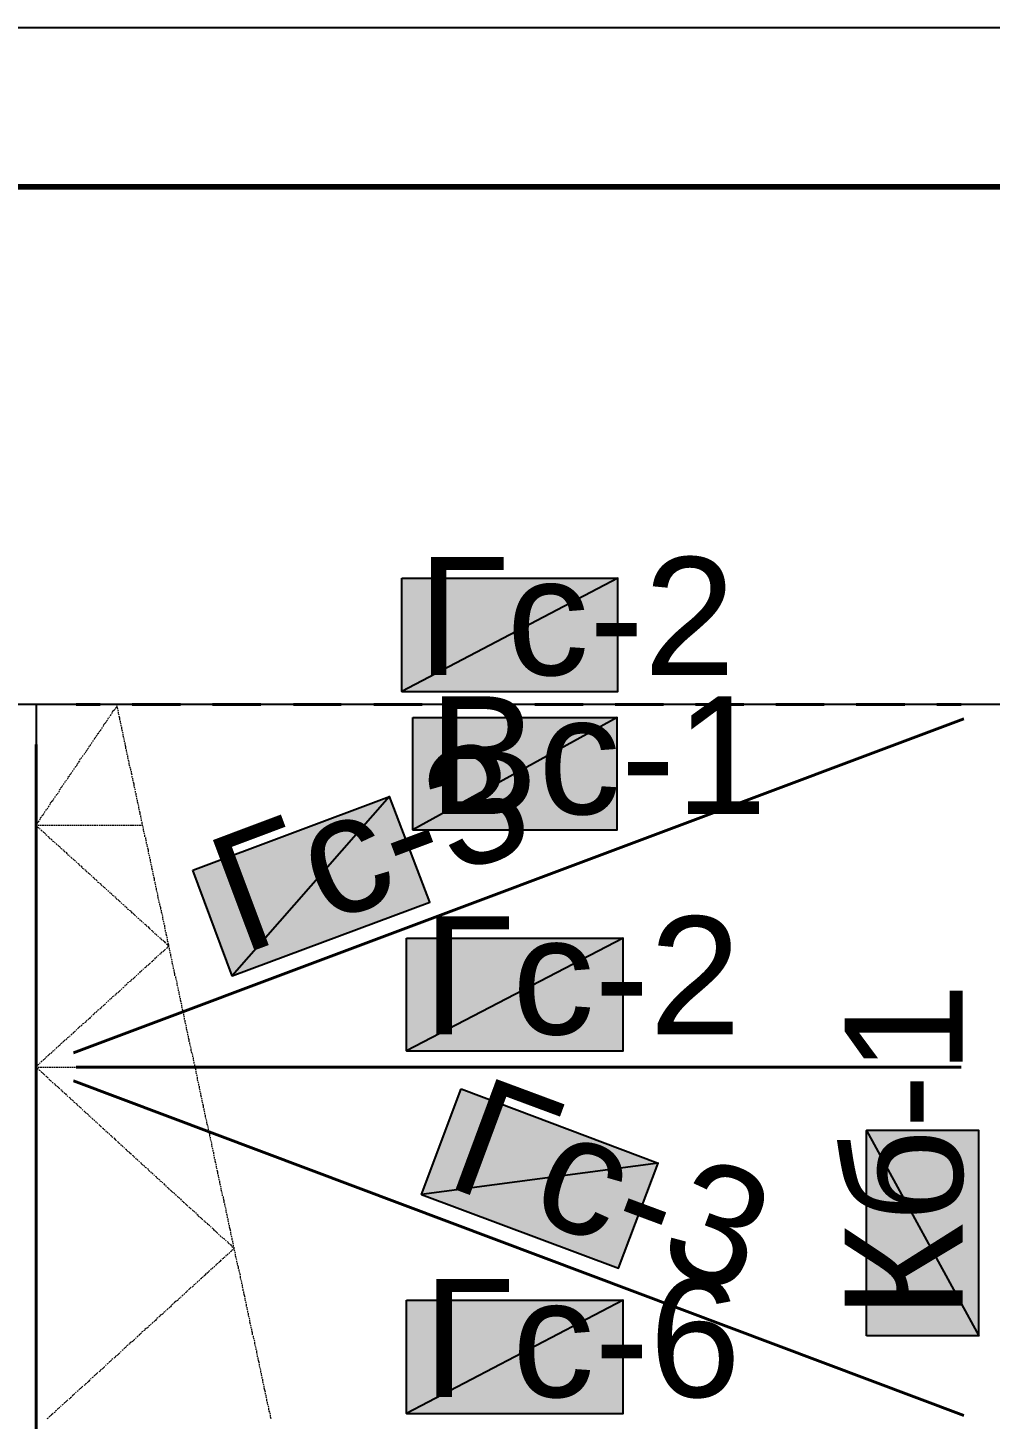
# Model space of a CAD drawing. Extents: x 0 to 604, y 0 to 420.
# Drawn here: x 349.57 to 379.47, y 376.8 to 420 of the extents above; entities that cross this region are included whole.
import ezdxf

# ---------------------------------------------------------------- set-up
doc = ezdxf.new("R2010")
doc.units = 0
doc.styles.add('TEYPDFCAD_TEXT', font='arial.ttf')

# ---------------------------------------------------------------- blocks, each defined once
blk = doc.blocks.new('A2-landscape')
for points in [[(594, 420), (0, 420)], [(589, 415), (20, 415)]]:
    blk.add_lwpolyline(points)

msp = doc.modelspace()

# ---------------------------------------------------------------- hatches: boundary and pattern name
at = {"true_color": 0xffffff}
h = msp.add_hatch(color=0, dxfattribs=at)
h.paths.add_polyline_path([(361.188, 402.907), (367.898, 402.907), (361.188, 399.394)])
h.paths.add_polyline_path([(367.898, 402.907), (361.188, 399.394), (367.898, 399.394)])
h = msp.add_hatch(color=0, dxfattribs=at)
h.paths.add_polyline_path([(361.527, 398.589), (367.877, 398.589), (361.527, 395.097)])
h.paths.add_polyline_path([(367.877, 398.589), (361.527, 395.097), (367.877, 395.097)])
h = msp.add_hatch(color=0, dxfattribs=at)
h.paths.add_polyline_path([(354.69, 393.848), (360.807, 396.134), (355.918, 390.567)])
h.paths.add_polyline_path([(360.807, 396.134), (355.918, 390.567), (362.056, 392.853)])
h = msp.add_hatch(color=0, dxfattribs=at)
h.paths.add_polyline_path([(361.336, 391.731), (368.067, 391.731), (361.336, 388.239)])
h.paths.add_polyline_path([(368.067, 391.731), (361.336, 388.239), (368.067, 388.239)])
h = msp.add_hatch(color=0, dxfattribs=at)
h.paths.add_polyline_path([(363.029, 387.054), (369.147, 384.746), (361.802, 383.773)])
h.paths.add_polyline_path([(369.147, 384.746), (361.802, 383.773), (367.919, 381.487)])
h = msp.add_hatch(color=0, dxfattribs=at)
h.paths.add_polyline_path([(375.624, 379.391), (375.624, 385.762), (379.116, 379.391)])
h.paths.add_polyline_path([(375.624, 385.762), (379.116, 379.391), (379.116, 385.762)])
h = msp.add_hatch(color=0, dxfattribs=at)
h.paths.add_polyline_path([(361.336, 380.492), (368.067, 380.492), (361.336, 376.978)])
h.paths.add_polyline_path([(368.067, 380.492), (361.336, 376.978), (368.067, 376.978)])

# ---------------------------------------------------------------- linework, layer by layer
at = {"color": 0, "lineweight": 0, "true_color": 0xffffff}
for p, q in [((361.188, 399.394), (367.898, 399.394)), ((361.527, 395.097), (367.877, 395.097)), ((355.918, 390.567), (362.056, 392.853)), ((361.336, 388.239), (368.067, 388.239)), ((379.116, 379.391), (379.116, 385.762)), ((361.802, 383.773), (367.919, 381.487)), ((361.336, 376.978), (368.067, 376.978))]:
    msp.add_line(p, q, dxfattribs=at)
at = {"color": 7, "lineweight": 25}
for p, q in [((365.315, 398.992), (345.313, 398.992)), ((349.822, 398.992), (349.822, 385.593)), ((367.813, 398.992), (366.818, 398.992)), ((384.344, 398.992), (369.316, 398.992)), ((349.822, 384.09), (349.822, 383.074)), ((349.822, 381.593), (349.822, 361.59))]:
    msp.add_line(p, q, dxfattribs=at)
at = {"color": 7, "lineweight": 40}
for p, q in [((351.811, 398.992), (351.07, 398.992)), ((354.309, 398.992), (352.806, 398.992)), ((356.807, 398.992), (355.304, 398.992)), ((359.304, 398.992), (357.822, 398.992)), ((361.823, 398.992), (360.32, 398.992)), ((364.321, 398.992), (362.818, 398.992)), ((366.818, 398.992), (365.315, 398.992)), ((369.316, 398.992), (367.813, 398.992)), ((371.814, 398.992), (370.311, 398.992)), ((374.311, 398.992), (372.808, 398.992)), ((376.809, 398.992), (375.306, 398.992)), ((378.566, 398.992), (377.804, 398.992)), ((378.65, 398.547), (350.986, 388.175)), ((349.822, 397.743), (349.822, 310.219)), ((378.566, 387.731), (351.07, 387.731)), ((378.65, 376.915), (350.986, 387.308))]:
    msp.add_line(p, q, dxfattribs=at)
at = {"color": 7, "lineweight": 5}
for p, q in [((352.235, 398.801), (352.192, 398.759)), ((352.277, 398.843), (352.235, 398.801)), ((352.319, 398.907), (352.277, 398.865)), ((352.34, 398.949), (352.319, 398.928)), ((352.34, 398.928), (352.34, 398.949)), ((352.361, 398.843), (352.34, 398.907)), ((352.383, 398.78), (352.361, 398.822)), ((352.383, 398.716), (352.383, 398.759)), ((351.917, 398.335), (351.896, 398.293)), ((351.959, 398.399), (351.917, 398.357)), ((352.002, 398.441), (351.959, 398.399)), ((352.044, 398.505), (352.002, 398.462)), ((352.065, 398.568), (352.044, 398.526)), ((352.108, 398.611), (352.086, 398.589)), ((352.15, 398.674), (352.129, 398.632)), ((352.192, 398.738), (352.171, 398.695)), ((352.404, 398.653), (352.383, 398.695)), ((352.425, 398.568), (352.404, 398.632)), ((352.425, 398.505), (352.425, 398.568)), ((352.446, 398.441), (352.446, 398.484)), ((352.467, 398.378), (352.446, 398.42)), ((352.467, 398.314), (352.467, 398.357)), ((351.642, 397.933), (351.621, 397.891)), ((351.684, 397.976), (351.642, 397.933)), ((351.726, 398.039), (351.684, 397.997)), ((351.769, 398.103), (351.726, 398.06)), ((351.79, 398.166), (351.769, 398.124)), ((351.832, 398.209), (351.811, 398.166)), ((351.875, 398.272), (351.853, 398.23)), ((352.488, 398.23), (352.488, 398.293)), ((352.51, 398.166), (352.488, 398.209)), ((352.531, 398.103), (352.51, 398.145)), ((352.531, 398.039), (352.531, 398.081)), ((352.552, 397.954), (352.531, 398.018)), ((352.573, 397.891), (352.552, 397.933)), ((351.324, 397.468), (351.303, 397.425)), ((351.367, 397.51), (351.346, 397.489)), ((351.409, 397.574), (351.367, 397.531)), ((351.451, 397.637), (351.409, 397.595)), ((351.473, 397.7), (351.451, 397.658)), ((351.515, 397.743), (351.494, 397.7)), ((351.557, 397.806), (351.536, 397.764)), ((351.599, 397.87), (351.578, 397.827)), ((352.573, 397.827), (352.573, 397.87)), ((352.594, 397.764), (352.594, 397.806)), ((352.615, 397.679), (352.594, 397.743)), ((352.615, 397.616), (352.615, 397.679)), ((352.637, 397.552), (352.637, 397.595)), ((352.658, 397.489), (352.637, 397.531)), ((352.658, 397.425), (352.658, 397.468)), ((351.049, 397.065), (351.028, 397.023)), ((351.091, 397.108), (351.07, 397.065)), ((351.134, 397.171), (351.091, 397.129)), ((351.176, 397.235), (351.134, 397.192)), ((351.197, 397.298), (351.176, 397.256)), ((351.24, 397.341), (351.218, 397.298)), ((351.282, 397.404), (351.261, 397.362)), ((352.679, 397.341), (352.679, 397.404)), ((352.7, 397.277), (352.679, 397.319)), ((352.721, 397.214), (352.7, 397.256)), ((352.721, 397.15), (352.721, 397.192)), ((352.742, 397.065), (352.721, 397.129)), ((352.764, 397.002), (352.742, 397.044)), ((350.732, 396.6), (350.711, 396.557)), ((350.774, 396.642), (350.753, 396.621)), ((350.816, 396.706), (350.795, 396.663)), ((350.859, 396.769), (350.816, 396.727)), ((350.901, 396.833), (350.859, 396.79)), ((350.922, 396.875), (350.901, 396.833)), ((350.964, 396.938), (350.943, 396.896)), ((351.007, 397.002), (350.986, 396.96)), ((352.764, 396.938), (352.764, 396.981)), ((352.785, 396.875), (352.785, 396.917)), ((352.806, 396.79), (352.785, 396.854)), ((352.806, 396.727), (352.806, 396.769)), ((352.827, 396.663), (352.827, 396.706)), ((352.848, 396.6), (352.827, 396.642)), ((350.456, 396.198), (350.435, 396.155)), ((350.499, 396.24), (350.478, 396.198)), ((350.541, 396.303), (350.52, 396.261)), ((350.584, 396.367), (350.541, 396.325)), ((350.626, 396.43), (350.584, 396.388)), ((350.647, 396.473), (350.626, 396.43)), ((350.689, 396.536), (350.668, 396.494)), ((352.87, 396.515), (352.848, 396.579)), ((352.87, 396.452), (352.87, 396.515)), ((352.891, 396.388), (352.87, 396.43)), ((352.912, 396.325), (352.891, 396.367)), ((352.912, 396.261), (352.912, 396.303)), ((352.933, 396.176), (352.933, 396.24)), ((350.139, 395.732), (350.118, 395.69)), ((350.181, 395.774), (350.16, 395.732)), ((350.224, 395.838), (350.202, 395.796)), ((350.266, 395.901), (350.245, 395.859)), ((350.308, 395.965), (350.266, 395.923)), ((350.351, 396.007), (350.308, 395.965)), ((350.372, 396.071), (350.351, 396.028)), ((350.414, 396.134), (350.393, 396.092)), ((352.954, 396.113), (352.933, 396.155)), ((352.954, 396.049), (352.954, 396.092)), ((352.975, 395.986), (352.975, 396.028)), ((352.997, 395.901), (352.975, 395.965)), ((353.018, 395.838), (352.997, 395.88)), ((353.018, 395.774), (353.018, 395.817)), ((353.039, 395.711), (353.018, 395.753)), ((349.864, 395.33), (349.843, 395.288)), ((349.906, 395.372), (349.885, 395.33)), ((349.949, 395.436), (349.927, 395.393)), ((349.991, 395.499), (349.949, 395.457)), ((350.033, 395.541), (349.991, 395.52)), ((350.075, 395.605), (350.033, 395.563)), ((350.097, 395.668), (350.075, 395.626)), ((353.06, 395.626), (353.039, 395.69)), ((353.06, 395.563), (353.06, 395.626)), ((353.081, 395.499), (353.081, 395.541)), ((353.102, 395.436), (353.081, 395.478)), ((353.102, 395.372), (353.102, 395.414)), ((353.123, 395.288), (353.123, 395.351)), ((349.822, 395.266), (349.822, 395.245)), ((349.822, 395.245), (349.843, 395.203)), ((349.822, 395.203), (349.822, 395.245)), ((349.822, 395.245), (349.864, 395.245)), ((349.822, 395.139), (349.822, 395.182)), ((349.822, 395.055), (349.822, 395.118)), ((349.822, 394.991), (349.822, 395.055)), ((349.822, 394.928), (349.822, 394.97)), ((349.822, 394.864), (349.822, 394.906)), ((349.864, 395.182), (349.906, 395.16)), ((349.885, 395.245), (349.927, 395.245)), ((349.927, 395.139), (349.949, 395.118)), ((349.949, 395.245), (349.991, 395.245)), ((349.97, 395.097), (350.012, 395.055)), ((350.012, 395.245), (350.075, 395.245)), ((350.033, 395.055), (350.054, 395.012)), ((350.075, 395.012), (350.118, 394.97)), ((350.097, 395.245), (350.139, 395.245)), ((350.118, 394.949), (350.16, 394.928)), ((350.16, 395.245), (350.202, 395.245)), ((350.181, 394.906), (350.224, 394.885)), ((350.224, 395.245), (350.266, 395.245)), ((350.224, 394.864), (350.266, 394.822)), ((350.287, 395.245), (350.351, 395.245)), ((350.372, 395.245), (350.414, 395.245)), ((350.435, 395.245), (350.478, 395.245)), ((350.499, 395.245), (350.562, 395.245)), ((350.584, 395.245), (350.626, 395.245)), ((350.647, 395.245), (350.689, 395.245)), ((350.711, 395.245), (350.774, 395.245)), ((350.795, 395.245), (350.837, 395.245)), ((350.859, 395.245), (350.901, 395.245)), ((350.922, 395.245), (350.986, 395.245)), ((351.007, 395.245), (351.049, 395.245)), ((351.07, 395.245), (351.113, 395.245)), ((351.134, 395.245), (351.176, 395.245)), ((351.197, 395.245), (351.261, 395.245)), ((351.282, 395.245), (351.324, 395.245)), ((351.346, 395.245), (351.388, 395.245)), ((351.409, 395.245), (351.473, 395.245)), ((351.494, 395.245), (351.536, 395.245)), ((351.557, 395.245), (351.599, 395.245)), ((351.621, 395.245), (351.684, 395.245)), ((351.705, 395.245), (351.748, 395.245)), ((351.769, 395.245), (351.811, 395.245)), ((351.832, 395.245), (351.896, 395.245)), ((351.917, 395.245), (351.959, 395.245)), ((351.98, 395.245), (352.023, 395.245)), ((352.044, 395.245), (352.086, 395.245)), ((352.108, 395.245), (352.171, 395.245)), ((352.192, 395.245), (352.235, 395.245)), ((352.256, 395.245), (352.298, 395.245)), ((352.319, 395.245), (352.383, 395.245)), ((352.404, 395.245), (352.446, 395.245)), ((352.467, 395.245), (352.51, 395.245)), ((352.531, 395.245), (352.594, 395.245)), ((352.615, 395.245), (352.658, 395.245)), ((352.679, 395.245), (352.721, 395.245)), ((352.742, 395.245), (352.806, 395.245)), ((352.806, 395.245), (352.87, 395.245)), ((352.891, 395.245), (352.933, 395.245)), ((352.954, 395.245), (352.997, 395.245)), ((353.018, 395.245), (353.081, 395.245)), ((353.102, 395.245), (353.145, 395.245)), ((353.145, 395.224), (353.123, 395.266)), ((353.166, 395.16), (353.145, 395.203)), ((353.166, 395.097), (353.166, 395.139)), ((353.187, 395.012), (353.166, 395.076)), ((353.208, 394.949), (353.187, 394.991)), ((353.208, 394.885), (353.208, 394.928)), ((353.229, 394.822), (353.229, 394.864)), ((349.822, 394.779), (349.822, 394.843)), ((349.822, 394.716), (349.822, 394.758)), ((349.822, 394.652), (349.822, 394.695)), ((349.822, 394.568), (349.822, 394.631)), ((349.822, 394.504), (349.822, 394.547)), ((349.822, 394.441), (349.822, 394.483)), ((350.287, 394.822), (350.329, 394.779)), ((350.329, 394.758), (350.372, 394.737)), ((350.393, 394.716), (350.414, 394.695)), ((350.435, 394.674), (350.478, 394.631)), ((350.499, 394.631), (350.52, 394.589)), ((350.541, 394.589), (350.584, 394.547)), ((350.584, 394.525), (350.626, 394.504)), ((350.647, 394.483), (350.689, 394.462)), ((350.689, 394.441), (350.732, 394.399)), ((353.25, 394.737), (353.229, 394.801)), ((353.25, 394.674), (353.25, 394.716)), ((353.272, 394.61), (353.272, 394.652)), ((353.293, 394.547), (353.272, 394.589)), ((353.314, 394.462), (353.293, 394.525)), ((353.314, 394.399), (353.314, 394.462)), ((349.822, 394.356), (349.822, 394.42)), ((349.822, 394.293), (349.822, 394.335)), ((349.822, 394.229), (349.822, 394.271)), ((349.822, 394.144), (349.822, 394.208)), ((349.822, 394.081), (349.822, 394.144)), ((349.822, 394.017), (349.822, 394.06)), ((350.753, 394.399), (350.795, 394.356)), ((350.795, 394.335), (350.837, 394.314)), ((350.859, 394.293), (350.88, 394.271)), ((350.901, 394.25), (350.943, 394.208)), ((350.964, 394.208), (350.986, 394.166)), ((351.007, 394.166), (351.049, 394.123)), ((351.07, 394.102), (351.091, 394.081)), ((351.113, 394.06), (351.155, 394.039)), ((351.155, 394.017), (351.197, 393.975)), ((353.335, 394.335), (353.314, 394.377)), ((353.356, 394.271), (353.335, 394.314)), ((353.356, 394.208), (353.356, 394.25)), ((353.377, 394.123), (353.377, 394.187)), ((353.399, 394.06), (353.377, 394.102)), ((353.399, 393.996), (353.399, 394.039)), ((349.822, 393.954), (349.822, 393.996)), ((349.822, 393.869), (349.822, 393.933)), ((349.822, 393.806), (349.822, 393.848)), ((349.822, 393.742), (349.822, 393.785)), ((349.822, 393.658), (349.822, 393.721)), ((349.822, 393.594), (349.822, 393.637)), ((349.822, 393.531), (349.822, 393.573)), ((351.218, 393.975), (351.261, 393.933)), ((351.261, 393.912), (351.303, 393.89)), ((351.324, 393.869), (351.367, 393.848)), ((351.367, 393.827), (351.409, 393.785)), ((351.43, 393.785), (351.451, 393.742)), ((351.473, 393.742), (351.515, 393.7)), ((351.536, 393.679), (351.557, 393.658)), ((351.578, 393.637), (351.621, 393.615)), ((351.621, 393.594), (351.663, 393.552)), ((353.42, 393.933), (353.42, 393.975)), ((353.441, 393.848), (353.42, 393.912)), ((353.462, 393.785), (353.441, 393.827)), ((353.462, 393.721), (353.462, 393.764)), ((353.483, 393.658), (353.462, 393.7)), ((353.505, 393.573), (353.483, 393.637)), ((353.505, 393.51), (353.505, 393.573)), ((349.822, 393.446), (349.822, 393.51)), ((349.822, 393.382), (349.822, 393.425)), ((349.822, 393.319), (349.822, 393.361)), ((349.822, 393.234), (349.822, 393.298)), ((349.822, 393.171), (349.822, 393.234)), ((349.822, 393.107), (349.822, 393.15)), ((351.684, 393.552), (351.726, 393.51)), ((351.726, 393.488), (351.769, 393.467)), ((351.79, 393.446), (351.832, 393.425)), ((351.832, 393.404), (351.875, 393.361)), ((351.896, 393.361), (351.917, 393.319)), ((351.938, 393.319), (351.98, 393.277)), ((352.002, 393.255), (352.023, 393.234)), ((352.044, 393.213), (352.086, 393.192)), ((352.108, 393.171), (352.129, 393.128)), ((353.526, 393.446), (353.526, 393.488)), ((353.547, 393.382), (353.526, 393.425)), ((353.547, 393.319), (353.547, 393.361)), ((353.568, 393.234), (353.568, 393.298)), ((353.589, 393.171), (353.568, 393.213)), ((353.61, 393.107), (353.589, 393.15)), ((349.822, 393.044), (349.822, 393.086)), ((349.822, 392.959), (349.822, 393.023)), ((349.822, 392.896), (349.822, 392.938)), ((349.822, 392.832), (349.822, 392.874)), ((349.822, 392.747), (349.822, 392.811)), ((349.822, 392.684), (349.822, 392.726)), ((352.15, 393.128), (352.192, 393.086)), ((352.192, 393.065), (352.235, 393.044)), ((352.256, 393.023), (352.298, 393.002)), ((352.298, 392.98), (352.34, 392.938)), ((352.361, 392.938), (352.404, 392.896)), ((352.404, 392.896), (352.446, 392.853)), ((352.467, 392.832), (352.488, 392.811)), ((352.51, 392.79), (352.552, 392.769)), ((352.573, 392.747), (352.594, 392.705)), ((352.615, 392.705), (352.658, 392.663)), ((353.61, 393.044), (353.61, 393.086)), ((353.632, 392.959), (353.61, 393.023)), ((353.653, 392.896), (353.632, 392.938)), ((353.653, 392.832), (353.653, 392.874)), ((353.674, 392.769), (353.674, 392.811)), ((353.695, 392.684), (353.674, 392.747)), ((349.822, 392.62), (349.822, 392.663)), ((349.822, 392.536), (349.822, 392.599)), ((349.822, 392.472), (349.822, 392.515)), ((349.822, 392.409), (349.822, 392.451)), ((349.822, 392.324), (349.822, 392.388)), ((349.822, 392.261), (349.822, 392.324)), ((352.658, 392.642), (352.7, 392.62)), ((352.721, 392.599), (352.764, 392.578)), ((352.764, 392.557), (352.806, 392.515)), ((352.827, 392.515), (352.87, 392.472)), ((352.87, 392.472), (352.912, 392.43)), ((352.933, 392.409), (352.954, 392.388)), ((352.975, 392.366), (353.018, 392.345)), ((353.039, 392.324), (353.06, 392.282)), ((353.081, 392.282), (353.123, 392.239)), ((353.695, 392.62), (353.695, 392.684)), ((353.716, 392.557), (353.716, 392.599)), ((353.737, 392.493), (353.716, 392.536)), ((353.759, 392.43), (353.737, 392.472)), ((353.759, 392.345), (353.759, 392.409)), ((353.78, 392.282), (353.759, 392.324)), ((349.822, 392.197), (349.822, 392.239)), ((349.822, 392.134), (349.822, 392.176)), ((349.822, 392.049), (349.822, 392.113)), ((349.822, 391.985), (349.822, 392.028)), ((349.822, 391.922), (349.822, 391.964)), ((349.822, 391.837), (349.822, 391.901)), ((353.145, 392.218), (353.166, 392.197)), ((353.187, 392.176), (353.229, 392.155)), ((353.229, 392.134), (353.272, 392.091)), ((353.293, 392.091), (353.335, 392.049)), ((353.335, 392.049), (353.377, 392.007)), ((353.399, 391.985), (353.441, 391.964)), ((353.441, 391.943), (353.483, 391.922)), ((353.505, 391.901), (353.526, 391.858)), ((353.547, 391.858), (353.589, 391.816)), ((353.801, 392.218), (353.78, 392.261)), ((353.801, 392.155), (353.801, 392.197)), ((353.822, 392.07), (353.822, 392.134)), ((353.843, 392.007), (353.822, 392.049)), ((353.843, 391.943), (353.843, 391.985)), ((353.864, 391.88), (353.864, 391.922)), ((353.885, 391.795), (353.864, 391.858)), ((349.822, 391.774), (349.822, 391.816)), ((349.822, 391.71), (349.822, 391.753)), ((349.822, 391.626), (349.822, 391.689)), ((349.822, 391.562), (349.822, 391.604)), ((349.822, 391.499), (349.822, 391.541)), ((349.822, 391.414), (349.822, 391.478)), ((349.822, 391.351), (349.822, 391.414)), ((353.61, 391.795), (353.632, 391.774)), ((353.653, 391.753), (353.695, 391.731)), ((353.695, 391.71), (353.737, 391.668)), ((353.759, 391.668), (353.801, 391.626)), ((353.801, 391.626), (353.843, 391.583)), ((353.864, 391.562), (353.907, 391.541)), ((353.907, 391.435), (353.864, 391.414)), ((353.907, 391.731), (353.885, 391.774)), ((353.907, 391.668), (353.907, 391.71)), ((353.928, 391.604), (353.907, 391.647)), ((353.907, 391.52), (353.949, 391.499)), ((353.949, 391.499), (353.907, 391.456)), ((353.949, 391.52), (353.928, 391.583)), ((353.949, 391.456), (353.949, 391.52)), ((353.97, 391.393), (353.97, 391.435)), ((349.822, 391.287), (349.822, 391.329)), ((349.822, 391.223), (349.822, 391.266)), ((349.822, 391.139), (349.822, 391.202)), ((349.822, 391.075), (349.822, 391.118)), ((349.822, 391.012), (349.822, 391.054)), ((349.822, 390.927), (349.822, 390.991)), ((353.441, 391.012), (353.399, 390.991)), ((353.483, 391.054), (353.441, 391.033)), ((353.526, 391.118), (353.505, 391.075)), ((353.589, 391.16), (353.547, 391.118)), ((353.632, 391.202), (353.61, 391.181)), ((353.695, 391.245), (353.653, 391.223)), ((353.737, 391.308), (353.695, 391.266)), ((353.801, 391.351), (353.759, 391.308)), ((353.843, 391.393), (353.801, 391.351)), ((353.991, 391.329), (353.97, 391.372)), ((353.991, 391.266), (353.991, 391.308)), ((354.012, 391.181), (354.012, 391.245)), ((354.034, 391.118), (354.012, 391.16)), ((354.055, 391.054), (354.034, 391.096)), ((354.055, 390.991), (354.055, 391.033)), ((349.822, 390.864), (349.822, 390.906)), ((349.822, 390.8), (349.822, 390.842)), ((349.822, 390.716), (349.822, 390.779)), ((349.822, 390.652), (349.822, 390.694)), ((349.822, 390.589), (349.822, 390.631)), ((349.822, 390.504), (349.822, 390.567)), ((352.912, 390.546), (352.87, 390.504)), ((352.954, 390.589), (352.933, 390.567)), ((353.018, 390.631), (352.975, 390.61)), ((353.06, 390.694), (353.039, 390.652)), ((353.123, 390.737), (353.081, 390.694)), ((353.166, 390.779), (353.145, 390.758)), ((353.229, 390.821), (353.187, 390.8)), ((353.272, 390.885), (353.229, 390.842)), ((353.335, 390.927), (353.293, 390.885)), ((353.377, 390.969), (353.335, 390.927)), ((354.076, 390.906), (354.055, 390.969)), ((354.097, 390.842), (354.076, 390.885)), ((354.097, 390.779), (354.097, 390.821)), ((354.118, 390.716), (354.118, 390.758)), ((354.139, 390.631), (354.118, 390.694)), ((354.139, 390.567), (354.139, 390.631)), ((354.161, 390.504), (354.161, 390.546)), ((349.822, 390.44), (349.822, 390.504)), ((349.822, 390.377), (349.822, 390.419)), ((349.822, 390.313), (349.822, 390.356)), ((349.822, 390.229), (349.822, 390.292)), ((349.822, 390.165), (349.822, 390.207)), ((349.822, 390.102), (349.822, 390.144)), ((352.446, 390.123), (352.404, 390.08)), ((352.488, 390.165), (352.467, 390.144)), ((352.552, 390.207), (352.51, 390.186)), ((352.594, 390.271), (352.573, 390.229)), ((352.658, 390.313), (352.615, 390.271)), ((352.7, 390.356), (352.658, 390.334)), ((352.764, 390.398), (352.721, 390.377)), ((352.806, 390.461), (352.764, 390.419)), ((352.87, 390.504), (352.827, 390.461)), ((354.182, 390.44), (354.161, 390.483)), ((354.203, 390.377), (354.182, 390.419)), ((354.203, 390.292), (354.203, 390.356)), ((354.224, 390.229), (354.203, 390.271)), ((354.245, 390.165), (354.224, 390.207)), ((354.245, 390.102), (354.245, 390.144)), ((349.822, 390.017), (349.822, 390.08)), ((349.822, 389.953), (349.822, 389.996)), ((349.822, 389.89), (349.822, 389.932)), ((349.822, 389.805), (349.822, 389.869)), ((349.822, 389.742), (349.822, 389.784)), ((349.822, 389.678), (349.822, 389.721)), ((351.98, 389.699), (351.938, 389.657)), ((352.023, 389.742), (352.002, 389.721)), ((352.086, 389.784), (352.044, 389.763)), ((352.129, 389.848), (352.108, 389.805)), ((352.192, 389.89), (352.15, 389.848)), ((352.235, 389.932), (352.192, 389.911)), ((352.298, 389.975), (352.256, 389.953)), ((352.34, 390.038), (352.298, 389.996)), ((352.404, 390.08), (352.361, 390.038)), ((354.267, 390.017), (354.267, 390.08)), ((354.288, 389.953), (354.267, 389.996)), ((354.288, 389.89), (354.288, 389.932)), ((354.309, 389.827), (354.309, 389.869)), ((354.33, 389.742), (354.309, 389.805)), ((354.351, 389.678), (354.33, 389.721)), ((349.822, 389.594), (349.822, 389.657)), ((349.822, 389.53), (349.822, 389.594)), ((349.822, 389.467), (349.822, 389.509)), ((349.822, 389.403), (349.822, 389.445)), ((349.822, 389.318), (349.822, 389.382)), ((349.822, 389.255), (349.822, 389.297)), ((351.515, 389.276), (351.473, 389.234)), ((351.557, 389.318), (351.536, 389.297)), ((351.621, 389.361), (351.578, 389.34)), ((351.663, 389.424), (351.621, 389.382)), ((351.726, 389.467), (351.684, 389.424)), ((351.769, 389.509), (351.726, 389.488)), ((351.832, 389.551), (351.79, 389.53)), ((351.875, 389.615), (351.832, 389.572)), ((351.917, 389.657), (351.896, 389.615)), ((354.351, 389.615), (354.351, 389.657)), ((354.372, 389.551), (354.351, 389.594)), ((354.394, 389.467), (354.372, 389.53)), ((354.394, 389.403), (354.394, 389.467)), ((354.415, 389.34), (354.415, 389.382)), ((354.436, 389.276), (354.415, 389.318)), ((354.436, 389.213), (354.436, 389.255)), ((349.822, 389.192), (349.822, 389.234)), ((349.822, 389.107), (349.822, 389.17)), ((349.822, 389.043), (349.822, 389.086)), ((349.822, 388.98), (349.822, 389.022)), ((349.822, 388.895), (349.822, 388.959)), ((349.822, 388.832), (349.822, 388.874)), ((351.049, 388.853), (351.007, 388.81)), ((351.091, 388.895), (351.07, 388.874)), ((351.155, 388.959), (351.113, 388.916)), ((351.197, 389.001), (351.155, 388.959)), ((351.261, 389.043), (351.218, 389.001)), ((351.303, 389.086), (351.261, 389.065)), ((351.367, 389.128), (351.324, 389.107)), ((351.409, 389.192), (351.367, 389.149)), ((351.451, 389.234), (351.43, 389.192)), ((354.457, 389.128), (354.457, 389.192)), ((354.478, 389.065), (354.457, 389.107)), ((354.499, 389.001), (354.478, 389.043)), ((354.499, 388.937), (354.499, 388.98)), ((354.521, 388.853), (354.499, 388.916)), ((354.542, 388.789), (354.521, 388.832)), ((349.822, 388.768), (349.822, 388.81)), ((349.822, 388.683), (349.822, 388.747)), ((349.822, 388.62), (349.822, 388.683)), ((349.822, 388.557), (349.822, 388.599)), ((349.822, 388.493), (349.822, 388.535)), ((349.822, 388.408), (349.822, 388.472)), ((349.822, 388.345), (349.822, 388.387)), ((350.52, 388.387), (350.499, 388.345)), ((350.584, 388.43), (350.541, 388.387)), ((350.626, 388.472), (350.584, 388.451)), ((350.689, 388.535), (350.647, 388.493)), ((350.732, 388.578), (350.689, 388.535)), ((350.795, 388.62), (350.753, 388.578)), ((350.837, 388.662), (350.795, 388.641)), ((350.88, 388.705), (350.859, 388.683)), ((350.943, 388.768), (350.901, 388.726)), ((350.986, 388.81), (350.964, 388.768)), ((354.542, 388.726), (354.542, 388.768)), ((354.563, 388.662), (354.563, 388.705)), ((354.584, 388.578), (354.563, 388.641)), ((354.584, 388.514), (354.584, 388.578)), ((354.605, 388.451), (354.605, 388.493)), ((354.626, 388.387), (354.605, 388.43)), ((349.822, 388.281), (349.822, 388.324)), ((349.822, 388.197), (349.822, 388.26)), ((349.822, 388.133), (349.822, 388.175)), ((349.822, 388.07), (349.822, 388.112)), ((349.822, 387.985), (349.822, 388.048)), ((349.822, 387.921), (349.822, 387.964)), ((350.054, 387.964), (350.033, 387.921)), ((350.118, 388.006), (350.075, 387.964)), ((350.16, 388.048), (350.118, 388.027)), ((350.224, 388.112), (350.181, 388.07)), ((350.266, 388.154), (350.224, 388.112)), ((350.329, 388.197), (350.287, 388.154)), ((350.372, 388.239), (350.329, 388.218)), ((350.414, 388.281), (350.393, 388.26)), ((350.478, 388.345), (350.435, 388.303)), ((354.647, 388.324), (354.626, 388.366)), ((354.647, 388.239), (354.647, 388.303)), ((354.669, 388.175), (354.647, 388.218)), ((354.69, 388.112), (354.669, 388.154)), ((354.69, 388.048), (354.69, 388.091)), ((354.711, 387.964), (354.711, 388.027)), ((349.822, 387.858), (349.822, 387.9)), ((349.822, 387.773), (349.822, 387.837)), ((349.843, 387.773), (349.822, 387.731)), ((349.822, 387.71), (349.822, 387.773)), ((349.822, 387.731), (349.864, 387.731)), ((349.822, 387.731), (349.843, 387.71)), ((349.822, 387.646), (349.822, 387.689)), ((349.822, 387.583), (349.822, 387.625)), ((349.822, 387.498), (349.822, 387.562)), ((349.906, 387.816), (349.864, 387.795)), ((349.864, 387.71), (349.885, 387.667)), ((349.885, 387.731), (349.927, 387.731)), ((349.906, 387.646), (349.949, 387.625)), ((349.949, 387.858), (349.927, 387.837)), ((349.949, 387.731), (350.012, 387.731)), ((350.012, 387.921), (349.97, 387.879)), ((349.97, 387.604), (349.991, 387.562)), ((350.012, 387.562), (350.054, 387.519)), ((350.033, 387.731), (350.075, 387.731)), ((350.054, 387.519), (350.097, 387.477)), ((350.097, 387.731), (350.139, 387.731)), ((350.16, 387.731), (350.202, 387.731)), ((350.224, 387.731), (350.287, 387.731)), ((350.308, 387.731), (350.351, 387.731)), ((350.372, 387.731), (350.414, 387.731)), ((350.435, 387.731), (350.499, 387.731)), ((350.52, 387.731), (350.562, 387.731)), ((350.584, 387.731), (350.626, 387.731)), ((350.647, 387.731), (350.711, 387.731)), ((350.732, 387.731), (350.774, 387.731)), ((350.795, 387.731), (350.837, 387.731)), ((350.859, 387.731), (350.922, 387.731)), ((350.943, 387.731), (350.986, 387.731)), ((351.007, 387.731), (351.049, 387.731)), ((351.07, 387.731), (351.113, 387.731)), ((351.134, 387.731), (351.197, 387.731)), ((351.218, 387.731), (351.261, 387.731)), ((351.282, 387.731), (351.324, 387.731)), ((351.346, 387.731), (351.409, 387.731)), ((351.43, 387.731), (351.473, 387.731)), ((351.494, 387.731), (351.536, 387.731)), ((351.557, 387.731), (351.621, 387.731)), ((351.642, 387.731), (351.684, 387.731)), ((351.705, 387.731), (351.748, 387.731)), ((351.769, 387.731), (351.832, 387.731)), ((351.832, 387.731), (351.896, 387.731)), ((351.917, 387.731), (351.959, 387.731)), ((351.98, 387.731), (352.023, 387.731)), ((352.044, 387.731), (352.108, 387.731)), ((352.129, 387.731), (352.171, 387.731)), ((352.192, 387.731), (352.235, 387.731)), ((352.256, 387.731), (352.319, 387.731)), ((352.34, 387.731), (352.383, 387.731)), ((352.404, 387.731), (352.446, 387.731)), ((352.467, 387.731), (352.531, 387.731)), ((352.552, 387.731), (352.594, 387.731)), ((352.615, 387.731), (352.658, 387.731)), ((352.679, 387.731), (352.742, 387.731)), ((352.742, 387.731), (352.806, 387.731)), ((352.827, 387.731), (352.87, 387.731)), ((352.891, 387.731), (352.933, 387.731)), ((352.954, 387.731), (353.018, 387.731)), ((353.039, 387.731), (353.081, 387.731)), ((353.102, 387.731), (353.145, 387.731)), ((353.166, 387.731), (353.229, 387.731)), ((353.25, 387.731), (353.293, 387.731)), ((353.314, 387.731), (353.356, 387.731)), ((353.377, 387.731), (353.441, 387.731)), ((353.462, 387.731), (353.505, 387.731)), ((353.526, 387.731), (353.568, 387.731)), ((353.589, 387.731), (353.653, 387.731)), ((353.653, 387.731), (353.716, 387.731)), ((353.737, 387.731), (353.78, 387.731)), ((353.801, 387.731), (353.843, 387.731)), ((353.864, 387.731), (353.928, 387.731)), ((353.949, 387.731), (353.991, 387.731)), ((354.012, 387.731), (354.055, 387.731)), ((354.076, 387.731), (354.139, 387.731)), ((354.161, 387.731), (354.203, 387.731)), ((354.224, 387.731), (354.267, 387.731)), ((354.288, 387.731), (354.351, 387.731)), ((354.372, 387.731), (354.415, 387.731)), ((354.436, 387.731), (354.478, 387.731)), ((354.499, 387.731), (354.563, 387.731)), ((354.563, 387.731), (354.626, 387.731)), ((354.647, 387.731), (354.69, 387.731)), ((354.732, 387.9), (354.711, 387.943)), ((354.711, 387.731), (354.753, 387.731)), ((354.732, 387.837), (354.732, 387.879)), ((354.753, 387.773), (354.753, 387.816)), ((354.774, 387.689), (354.753, 387.752)), ((354.796, 387.625), (354.774, 387.689)), ((354.796, 387.562), (354.796, 387.604)), ((354.817, 387.498), (354.796, 387.541)), ((349.822, 387.435), (349.822, 387.477)), ((349.822, 387.371), (349.822, 387.413)), ((349.822, 387.286), (349.822, 387.35)), ((349.822, 387.223), (349.822, 387.265)), ((349.822, 387.159), (349.822, 387.202)), ((349.822, 387.075), (349.822, 387.138)), ((350.118, 387.456), (350.16, 387.435)), ((350.16, 387.413), (350.202, 387.392)), ((350.224, 387.371), (350.245, 387.329)), ((350.266, 387.329), (350.308, 387.286)), ((350.329, 387.265), (350.351, 387.244)), ((350.372, 387.223), (350.414, 387.202)), ((350.414, 387.181), (350.456, 387.138)), ((350.478, 387.138), (350.52, 387.096)), ((350.52, 387.096), (350.562, 387.054)), ((354.838, 387.435), (354.817, 387.477)), ((354.838, 387.35), (354.838, 387.413)), ((354.859, 387.286), (354.838, 387.329)), ((354.88, 387.223), (354.859, 387.265)), ((354.88, 387.159), (354.88, 387.202)), ((354.901, 387.075), (354.901, 387.138)), ((349.822, 387.011), (349.822, 387.054)), ((349.822, 386.948), (349.822, 386.99)), ((349.822, 386.863), (349.822, 386.927)), ((349.822, 386.8), (349.822, 386.863)), ((349.822, 386.736), (349.822, 386.779)), ((349.822, 386.673), (349.822, 386.715)), ((350.584, 387.032), (350.626, 387.011)), ((350.626, 386.99), (350.668, 386.948)), ((350.689, 386.948), (350.711, 386.906)), ((350.732, 386.906), (350.774, 386.863)), ((350.795, 386.842), (350.816, 386.821)), ((350.837, 386.8), (350.88, 386.779)), ((350.88, 386.757), (350.922, 386.715)), ((350.943, 386.715), (350.986, 386.673)), ((354.923, 387.011), (354.901, 387.054)), ((354.923, 386.948), (354.923, 386.99)), ((354.944, 386.884), (354.944, 386.927)), ((354.965, 386.8), (354.944, 386.863)), ((354.986, 386.736), (354.965, 386.779)), ((354.986, 386.673), (354.986, 386.715)), ((349.822, 386.588), (349.822, 386.651)), ((349.822, 386.524), (349.822, 386.567)), ((349.822, 386.461), (349.822, 386.503)), ((349.822, 386.376), (349.822, 386.44)), ((349.822, 386.313), (349.822, 386.355)), ((349.822, 386.249), (349.822, 386.292)), ((349.822, 386.165), (349.822, 386.228)), ((350.986, 386.651), (351.028, 386.63)), ((351.049, 386.609), (351.091, 386.588)), ((351.091, 386.567), (351.134, 386.524)), ((351.155, 386.524), (351.176, 386.482)), ((351.197, 386.482), (351.24, 386.44)), ((351.261, 386.419), (351.282, 386.397)), ((351.303, 386.376), (351.346, 386.334)), ((351.346, 386.334), (351.388, 386.292)), ((351.409, 386.292), (351.451, 386.249)), ((351.451, 386.228), (351.494, 386.207)), ((355.007, 386.609), (354.986, 386.651)), ((355.029, 386.524), (355.007, 386.588)), ((355.029, 386.461), (355.029, 386.524)), ((355.05, 386.397), (355.05, 386.44)), ((355.071, 386.334), (355.05, 386.376)), ((355.071, 386.271), (355.071, 386.313)), ((355.092, 386.186), (355.092, 386.249)), ((349.822, 386.101), (349.822, 386.144)), ((349.822, 386.038), (349.822, 386.08)), ((349.822, 385.953), (349.822, 386.017)), ((349.822, 385.889), (349.822, 385.953)), ((349.822, 385.826), (349.822, 385.868)), ((349.822, 385.762), (349.822, 385.805)), ((351.515, 386.186), (351.536, 386.165)), ((351.557, 386.144), (351.599, 386.101)), ((351.621, 386.101), (351.642, 386.059)), ((351.663, 386.038), (351.705, 386.017)), ((351.726, 385.995), (351.748, 385.974)), ((351.769, 385.953), (351.811, 385.911)), ((351.811, 385.911), (351.853, 385.868)), ((351.875, 385.847), (351.917, 385.826)), ((351.917, 385.805), (351.959, 385.784)), ((355.113, 386.122), (355.092, 386.165)), ((355.134, 386.059), (355.113, 386.101)), ((355.134, 385.995), (355.134, 386.038)), ((355.156, 385.911), (355.134, 385.974)), ((355.177, 385.847), (355.156, 385.889)), ((355.177, 385.784), (355.177, 385.826)), ((349.822, 385.678), (349.822, 385.741)), ((349.822, 385.614), (349.822, 385.657)), ((349.822, 385.551), (349.822, 385.593)), ((349.822, 385.466), (349.822, 385.53)), ((349.822, 385.403), (349.822, 385.445)), ((349.822, 385.339), (349.822, 385.382)), ((351.98, 385.762), (352.002, 385.72)), ((352.023, 385.72), (352.065, 385.678)), ((352.086, 385.678), (352.108, 385.635)), ((352.129, 385.614), (352.171, 385.593)), ((352.171, 385.572), (352.213, 385.551)), ((352.235, 385.53), (352.277, 385.487)), ((352.277, 385.487), (352.319, 385.445)), ((352.34, 385.424), (352.383, 385.403)), ((352.383, 385.382), (352.425, 385.36)), ((355.198, 385.72), (355.198, 385.762)), ((355.219, 385.635), (355.198, 385.699)), ((355.219, 385.572), (355.219, 385.635)), ((355.24, 385.509), (355.24, 385.551)), ((355.261, 385.445), (355.24, 385.487)), ((355.282, 385.382), (355.261, 385.424)), ((355.282, 385.297), (355.282, 385.36)), ((349.822, 385.255), (349.822, 385.318)), ((349.822, 385.191), (349.822, 385.233)), ((349.822, 385.127), (349.822, 385.17)), ((349.822, 385.043), (349.822, 385.106)), ((349.822, 384.979), (349.822, 385.043)), ((349.822, 384.916), (349.822, 384.958)), ((352.446, 385.339), (352.467, 385.297)), ((352.488, 385.297), (352.531, 385.255)), ((352.552, 385.233), (352.573, 385.212)), ((352.594, 385.191), (352.637, 385.17)), ((352.637, 385.149), (352.679, 385.106)), ((352.7, 385.106), (352.742, 385.064)), ((352.742, 385.064), (352.785, 385.022)), ((352.806, 385), (352.848, 384.979)), ((352.848, 384.958), (352.891, 384.937)), ((355.304, 385.233), (355.282, 385.276)), ((355.325, 385.17), (355.304, 385.212)), ((355.325, 385.106), (355.325, 385.149)), ((355.346, 385.022), (355.346, 385.085)), ((355.367, 384.958), (355.346, 385)), ((355.367, 384.895), (355.367, 384.937)), ((349.822, 384.852), (349.822, 384.895)), ((349.822, 384.768), (349.822, 384.831)), ((349.822, 384.704), (349.822, 384.746)), ((349.822, 384.641), (349.822, 384.683)), ((349.822, 384.556), (349.822, 384.62)), ((349.822, 384.492), (349.822, 384.535)), ((352.912, 384.916), (352.933, 384.873)), ((352.954, 384.873), (352.997, 384.831)), ((353.018, 384.81), (353.039, 384.789)), ((353.06, 384.768), (353.102, 384.746)), ((353.102, 384.725), (353.145, 384.683)), ((353.166, 384.683), (353.208, 384.641)), ((353.208, 384.62), (353.25, 384.598)), ((353.272, 384.577), (353.314, 384.556)), ((353.314, 384.535), (353.356, 384.492)), ((355.388, 384.831), (355.388, 384.873)), ((355.409, 384.746), (355.388, 384.81)), ((355.431, 384.683), (355.409, 384.725)), ((355.431, 384.62), (355.431, 384.662)), ((355.452, 384.556), (355.431, 384.598)), ((355.473, 384.471), (355.452, 384.535)), ((349.822, 384.429), (349.822, 384.471)), ((349.822, 384.344), (349.822, 384.408)), ((349.822, 384.281), (349.822, 384.323)), ((349.822, 384.217), (349.822, 384.26)), ((349.822, 384.133), (349.822, 384.196)), ((349.822, 384.069), (349.822, 384.133)), ((353.377, 384.492), (353.399, 384.45)), ((353.42, 384.45), (353.462, 384.408)), ((353.483, 384.387), (353.505, 384.365)), ((353.526, 384.344), (353.568, 384.323)), ((353.568, 384.302), (353.61, 384.26)), ((353.632, 384.26), (353.674, 384.217)), ((353.674, 384.196), (353.716, 384.175)), ((353.737, 384.154), (353.759, 384.133)), ((353.78, 384.111), (353.822, 384.069)), ((353.843, 384.069), (353.864, 384.027)), ((355.473, 384.408), (355.473, 384.471)), ((355.494, 384.344), (355.494, 384.387)), ((355.515, 384.281), (355.494, 384.323)), ((355.515, 384.217), (355.515, 384.26)), ((355.536, 384.133), (355.536, 384.196)), ((355.558, 384.069), (355.536, 384.111)), ((349.822, 384.006), (349.822, 384.048)), ((349.822, 383.942), (349.822, 383.985)), ((349.822, 383.858), (349.822, 383.921)), ((349.822, 383.794), (349.822, 383.836)), ((349.822, 383.73), (349.822, 383.773)), ((349.822, 383.646), (349.822, 383.709)), ((353.885, 384.006), (353.928, 383.985)), ((353.928, 383.963), (353.97, 383.942)), ((353.991, 383.921), (354.034, 383.879)), ((354.034, 383.879), (354.076, 383.836)), ((354.097, 383.836), (354.139, 383.794)), ((354.139, 383.773), (354.182, 383.752)), ((354.203, 383.73), (354.224, 383.688)), ((354.245, 383.688), (354.288, 383.646)), ((354.309, 383.646), (354.33, 383.603)), ((355.579, 384.006), (355.558, 384.048)), ((355.579, 383.942), (355.579, 383.985)), ((355.6, 383.858), (355.579, 383.921)), ((355.621, 383.794), (355.6, 383.836)), ((355.621, 383.73), (355.621, 383.773)), ((355.642, 383.667), (355.642, 383.709)), ((355.663, 383.582), (355.642, 383.646)), ((349.822, 383.582), (349.822, 383.625)), ((349.822, 383.519), (349.822, 383.561)), ((349.822, 383.434), (349.822, 383.498)), ((349.822, 383.371), (349.822, 383.413)), ((349.822, 383.307), (349.822, 383.349)), ((349.822, 383.223), (349.822, 383.286)), ((349.822, 383.159), (349.822, 383.223)), ((354.351, 383.582), (354.394, 383.561)), ((354.394, 383.54), (354.436, 383.519)), ((354.457, 383.498), (354.499, 383.455)), ((354.499, 383.455), (354.542, 383.413)), ((354.563, 383.392), (354.605, 383.371)), ((354.605, 383.349), (354.647, 383.328)), ((354.669, 383.307), (354.69, 383.265)), ((354.711, 383.265), (354.753, 383.223)), ((354.774, 383.223), (354.796, 383.18)), ((355.663, 383.519), (355.663, 383.582)), ((355.685, 383.455), (355.685, 383.498)), ((355.706, 383.392), (355.685, 383.434)), ((355.727, 383.328), (355.706, 383.371)), ((355.727, 383.244), (355.727, 383.307)), ((355.748, 383.18), (355.727, 383.223)), ((349.822, 383.096), (349.822, 383.138)), ((349.822, 383.032), (349.822, 383.074)), ((349.822, 382.947), (349.822, 383.011)), ((349.822, 382.884), (349.822, 382.926)), ((349.822, 382.82), (349.822, 382.863)), ((349.822, 382.736), (349.822, 382.799)), ((354.817, 383.159), (354.859, 383.138)), ((354.859, 383.117), (354.901, 383.074)), ((354.923, 383.074), (354.965, 383.032)), ((354.965, 383.032), (355.007, 382.99)), ((355.029, 382.968), (355.071, 382.947)), ((355.071, 382.926), (355.113, 382.905)), ((355.134, 382.884), (355.156, 382.841)), ((355.177, 382.841), (355.219, 382.799)), ((355.24, 382.778), (355.261, 382.757)), ((355.769, 383.117), (355.748, 383.159)), ((355.769, 383.053), (355.769, 383.096)), ((355.791, 382.968), (355.791, 383.032)), ((355.812, 382.905), (355.791, 382.947)), ((355.812, 382.841), (355.812, 382.884)), ((355.833, 382.778), (355.833, 382.82)), ((349.822, 382.672), (349.822, 382.714)), ((349.822, 382.609), (349.822, 382.651)), ((349.822, 382.524), (349.822, 382.587)), ((349.822, 382.46), (349.822, 382.503)), ((349.822, 382.397), (349.822, 382.439)), ((349.822, 382.312), (349.822, 382.376)), ((355.282, 382.736), (355.325, 382.714)), ((355.325, 382.693), (355.367, 382.651)), ((355.388, 382.651), (355.431, 382.609)), ((355.431, 382.609), (355.473, 382.566)), ((355.494, 382.545), (355.515, 382.524)), ((355.536, 382.503), (355.579, 382.46)), ((355.6, 382.46), (355.621, 382.418)), ((355.642, 382.418), (355.685, 382.376)), ((355.706, 382.355), (355.727, 382.334)), ((355.854, 382.693), (355.833, 382.757)), ((355.875, 382.63), (355.854, 382.693)), ((355.875, 382.566), (355.875, 382.609)), ((355.896, 382.503), (355.875, 382.545)), ((355.918, 382.439), (355.896, 382.482)), ((355.918, 382.355), (355.918, 382.418)), ((349.822, 382.249), (349.822, 382.312)), ((349.822, 382.185), (349.822, 382.228)), ((349.822, 382.122), (349.822, 382.164)), ((349.822, 382.037), (349.822, 382.101)), ((349.822, 381.974), (349.822, 382.016)), ((349.822, 381.91), (349.822, 381.952)), ((355.748, 382.312), (355.791, 382.291)), ((355.791, 381.931), (355.748, 381.889)), ((355.791, 382.27), (355.833, 382.228)), ((355.833, 381.974), (355.812, 381.931)), ((355.854, 382.228), (355.896, 382.185)), ((355.896, 382.016), (355.854, 381.995)), ((355.896, 382.164), (355.939, 382.143)), ((355.939, 382.058), (355.896, 382.037)), ((355.939, 382.291), (355.939, 382.334)), ((355.96, 382.228), (355.939, 382.27)), ((355.96, 382.164), (355.96, 382.207)), ((355.96, 382.122), (355.981, 382.101)), ((355.981, 382.101), (355.96, 382.079)), ((355.981, 382.079), (355.981, 382.143)), ((356.002, 382.016), (355.981, 382.058)), ((356.023, 381.952), (356.002, 381.995)), ((356.023, 381.889), (356.023, 381.931)), ((349.822, 381.825), (349.822, 381.889)), ((349.822, 381.762), (349.822, 381.804)), ((349.822, 381.699), (349.822, 381.741)), ((349.822, 381.614), (349.822, 381.677)), ((349.822, 381.55), (349.822, 381.593)), ((349.822, 381.487), (349.822, 381.529)), ((355.325, 381.508), (355.282, 381.466)), ((355.367, 381.55), (355.346, 381.508)), ((355.431, 381.593), (355.388, 381.571)), ((355.473, 381.635), (355.431, 381.614)), ((355.536, 381.699), (355.494, 381.656)), ((355.579, 381.741), (355.536, 381.699)), ((355.642, 381.783), (355.6, 381.762)), ((355.685, 381.825), (355.642, 381.804)), ((355.727, 381.889), (355.706, 381.847)), ((356.045, 381.804), (356.023, 381.868)), ((356.066, 381.741), (356.045, 381.783)), ((356.066, 381.677), (356.066, 381.72)), ((356.087, 381.614), (356.087, 381.656)), ((356.108, 381.529), (356.087, 381.593)), ((356.108, 381.466), (356.108, 381.529)), ((349.822, 381.402), (349.822, 381.466)), ((349.822, 381.339), (349.822, 381.402)), ((349.822, 381.275), (349.822, 381.317)), ((349.822, 381.212), (349.822, 381.254)), ((349.822, 381.127), (349.822, 381.19)), ((349.822, 381.063), (349.822, 381.106)), ((349.822, 381), (349.822, 381.042)), ((354.859, 381.085), (354.817, 381.042)), ((354.901, 381.127), (354.88, 381.085)), ((354.965, 381.169), (354.923, 381.148)), ((355.007, 381.212), (354.965, 381.19)), ((355.071, 381.275), (355.029, 381.233)), ((355.113, 381.317), (355.071, 381.275)), ((355.177, 381.36), (355.134, 381.317)), ((355.219, 381.402), (355.177, 381.381)), ((355.261, 381.466), (355.24, 381.423)), ((356.129, 381.402), (356.129, 381.444)), ((356.15, 381.339), (356.129, 381.381)), ((356.171, 381.275), (356.15, 381.317)), ((356.171, 381.19), (356.171, 381.254)), ((356.193, 381.127), (356.171, 381.169)), ((356.214, 381.063), (356.193, 381.106)), ((356.214, 381), (356.214, 381.042)), ((349.822, 380.915), (349.822, 380.979)), ((349.822, 380.852), (349.822, 380.894)), ((349.822, 380.788), (349.822, 380.831)), ((349.822, 380.704), (349.822, 380.767)), ((349.822, 380.64), (349.822, 380.682)), ((349.822, 380.577), (349.822, 380.619)), ((354.394, 380.661), (354.351, 380.619)), ((354.436, 380.704), (354.415, 380.661)), ((354.499, 380.746), (354.457, 380.725)), ((354.542, 380.788), (354.499, 380.767)), ((354.605, 380.852), (354.563, 380.81)), ((354.647, 380.894), (354.605, 380.852)), ((354.711, 380.937), (354.669, 380.894)), ((354.753, 380.979), (354.711, 380.958)), ((354.796, 381.021), (354.774, 381)), ((356.235, 380.915), (356.235, 380.979)), ((356.256, 380.852), (356.235, 380.894)), ((356.256, 380.788), (356.256, 380.831)), ((356.277, 380.725), (356.277, 380.767)), ((356.298, 380.64), (356.277, 380.704)), ((356.32, 380.577), (356.298, 380.64)), ((349.822, 380.492), (349.822, 380.555)), ((349.822, 380.428), (349.822, 380.492)), ((349.822, 380.365), (349.822, 380.407)), ((349.822, 380.301), (349.822, 380.344)), ((349.822, 380.217), (349.822, 380.28)), ((349.822, 380.153), (349.822, 380.196)), ((353.864, 380.174), (353.843, 380.153)), ((353.928, 380.238), (353.885, 380.196)), ((353.97, 380.28), (353.949, 380.238)), ((354.034, 380.323), (353.991, 380.28)), ((354.076, 380.365), (354.034, 380.344)), ((354.139, 380.428), (354.097, 380.386)), ((354.182, 380.471), (354.139, 380.428)), ((354.245, 380.513), (354.203, 380.471)), ((354.288, 380.555), (354.245, 380.534)), ((354.33, 380.598), (354.309, 380.577)), ((356.32, 380.513), (356.32, 380.555)), ((356.341, 380.45), (356.32, 380.492)), ((356.362, 380.386), (356.341, 380.428)), ((356.362, 380.301), (356.362, 380.365)), ((356.383, 380.238), (356.383, 380.28)), ((356.404, 380.174), (356.383, 380.217)), ((349.822, 380.09), (349.822, 380.132)), ((349.822, 380.005), (349.822, 380.069)), ((349.822, 379.942), (349.822, 379.984)), ((349.822, 379.878), (349.822, 379.921)), ((349.822, 379.793), (349.822, 379.857)), ((349.822, 379.73), (349.822, 379.772)), ((353.399, 379.751), (353.377, 379.73)), ((353.462, 379.815), (353.42, 379.772)), ((353.505, 379.857), (353.483, 379.815)), ((353.568, 379.899), (353.526, 379.857)), ((353.61, 379.942), (353.568, 379.921)), ((353.674, 379.984), (353.632, 379.963)), ((353.716, 380.048), (353.674, 380.005)), ((353.78, 380.09), (353.737, 380.048)), ((353.822, 380.132), (353.78, 380.111)), ((356.404, 380.111), (356.404, 380.153)), ((356.425, 380.026), (356.425, 380.09)), ((356.447, 379.963), (356.425, 380.005)), ((356.468, 379.899), (356.447, 379.942)), ((356.468, 379.836), (356.468, 379.878)), ((356.489, 379.751), (356.468, 379.815)), ((349.822, 379.666), (349.822, 379.709)), ((349.822, 379.582), (349.822, 379.645)), ((349.822, 379.518), (349.822, 379.582)), ((349.822, 379.455), (349.822, 379.497)), ((349.822, 379.391), (349.822, 379.434)), ((349.822, 379.307), (349.822, 379.37)), ((352.933, 379.328), (352.912, 379.307)), ((352.997, 379.391), (352.954, 379.349)), ((353.039, 379.434), (353.018, 379.391)), ((353.102, 379.476), (353.06, 379.434)), ((353.145, 379.518), (353.102, 379.497)), ((353.208, 379.561), (353.166, 379.539)), ((353.25, 379.624), (353.208, 379.582)), ((353.314, 379.666), (353.272, 379.624)), ((353.356, 379.709), (353.314, 379.688)), ((356.51, 379.688), (356.489, 379.73)), ((356.51, 379.624), (356.51, 379.666)), ((356.531, 379.561), (356.531, 379.603)), ((356.553, 379.476), (356.531, 379.539)), ((356.553, 379.413), (356.553, 379.476)), ((356.574, 379.349), (356.574, 379.391)), ((356.595, 379.285), (356.574, 379.328)), ((349.822, 379.243), (349.822, 379.285)), ((349.822, 379.18), (349.822, 379.222)), ((349.822, 379.095), (349.822, 379.158)), ((349.822, 379.031), (349.822, 379.074)), ((349.822, 378.968), (349.822, 379.01)), ((349.822, 378.883), (349.822, 378.947)), ((352.467, 378.904), (352.446, 378.883)), ((352.531, 378.947), (352.488, 378.926)), ((352.573, 379.01), (352.552, 378.968)), ((352.637, 379.053), (352.594, 379.01)), ((352.679, 379.095), (352.637, 379.074)), ((352.742, 379.137), (352.7, 379.116)), ((352.785, 379.201), (352.742, 379.158)), ((352.848, 379.243), (352.806, 379.201)), ((352.891, 379.285), (352.848, 379.243)), ((356.616, 379.222), (356.595, 379.264)), ((356.616, 379.137), (356.616, 379.201)), ((356.637, 379.074), (356.616, 379.116)), ((356.658, 379.01), (356.637, 379.053)), ((356.658, 378.947), (356.658, 378.989)), ((356.68, 378.862), (356.68, 378.926)), ((349.822, 378.82), (349.822, 378.862)), ((349.822, 378.756), (349.822, 378.799)), ((349.822, 378.672), (349.822, 378.735)), ((349.822, 378.608), (349.822, 378.672)), ((349.822, 378.545), (349.822, 378.587)), ((349.822, 378.481), (349.822, 378.524)), ((349.822, 378.396), (349.822, 378.46)), ((352.002, 378.481), (351.98, 378.46)), ((352.065, 378.524), (352.023, 378.502)), ((352.108, 378.587), (352.086, 378.545)), ((352.171, 378.629), (352.129, 378.587)), ((352.213, 378.672), (352.171, 378.65)), ((352.277, 378.714), (352.235, 378.693)), ((352.319, 378.777), (352.277, 378.735)), ((352.383, 378.82), (352.34, 378.777)), ((352.425, 378.862), (352.383, 378.82)), ((356.701, 378.799), (356.68, 378.841)), ((356.701, 378.735), (356.701, 378.777)), ((356.722, 378.672), (356.722, 378.714)), ((356.743, 378.587), (356.722, 378.65)), ((356.764, 378.524), (356.743, 378.587)), ((356.764, 378.46), (356.764, 378.502)), ((349.822, 378.333), (349.822, 378.375)), ((349.822, 378.269), (349.822, 378.312)), ((349.822, 378.185), (349.822, 378.248)), ((349.822, 378.121), (349.822, 378.164)), ((349.822, 378.058), (349.822, 378.1)), ((349.822, 377.973), (349.822, 378.037)), ((351.494, 378.015), (351.451, 377.973)), ((351.536, 378.058), (351.515, 378.037)), ((351.599, 378.1), (351.557, 378.079)), ((351.642, 378.164), (351.621, 378.121)), ((351.705, 378.206), (351.663, 378.164)), ((351.748, 378.248), (351.705, 378.206)), ((351.811, 378.291), (351.769, 378.269)), ((351.853, 378.354), (351.811, 378.312)), ((351.917, 378.396), (351.875, 378.354)), ((351.959, 378.439), (351.917, 378.396)), ((356.785, 378.396), (356.764, 378.439)), ((356.807, 378.333), (356.785, 378.375)), ((356.807, 378.248), (356.807, 378.312)), ((356.828, 378.185), (356.828, 378.227)), ((356.849, 378.121), (356.828, 378.164)), ((356.849, 378.058), (356.849, 378.1)), ((356.87, 377.973), (356.87, 378.037)), ((349.822, 377.91), (349.822, 377.952)), ((349.822, 377.846), (349.822, 377.889)), ((349.822, 377.762), (349.822, 377.825)), ((349.822, 377.698), (349.822, 377.762)), ((349.822, 377.635), (349.822, 377.677)), ((349.822, 377.571), (349.822, 377.613)), ((351.028, 377.592), (350.986, 377.55)), ((351.07, 377.635), (351.049, 377.613)), ((351.134, 377.677), (351.091, 377.656)), ((351.176, 377.74), (351.155, 377.698)), ((351.24, 377.783), (351.197, 377.74)), ((351.282, 377.825), (351.24, 377.783)), ((351.346, 377.867), (351.303, 377.846)), ((351.388, 377.91), (351.346, 377.889)), ((351.451, 377.973), (351.409, 377.931)), ((356.891, 377.91), (356.87, 377.952)), ((356.912, 377.846), (356.891, 377.889)), ((356.912, 377.783), (356.912, 377.825)), ((356.933, 377.698), (356.912, 377.762)), ((356.955, 377.635), (356.933, 377.698)), ((356.955, 377.571), (356.955, 377.613)), ((349.822, 377.486), (349.822, 377.55)), ((349.822, 377.423), (349.822, 377.465)), ((349.822, 377.359), (349.822, 377.402)), ((349.822, 377.275), (349.822, 377.338)), ((349.822, 377.211), (349.822, 377.253)), ((349.822, 377.148), (349.822, 377.19)), ((350.562, 377.169), (350.52, 377.127)), ((350.605, 377.211), (350.584, 377.19)), ((350.668, 377.253), (350.626, 377.232)), ((350.711, 377.317), (350.689, 377.275)), ((350.774, 377.359), (350.732, 377.317)), ((350.816, 377.402), (350.774, 377.359)), ((350.88, 377.444), (350.837, 377.423)), ((350.922, 377.486), (350.88, 377.465)), ((350.964, 377.55), (350.943, 377.507)), ((356.976, 377.507), (356.976, 377.55)), ((356.997, 377.444), (356.976, 377.486)), ((356.997, 377.359), (356.997, 377.423)), ((357.018, 377.296), (357.018, 377.338)), ((357.039, 377.232), (357.018, 377.275)), ((357.06, 377.169), (357.039, 377.211)), ((349.822, 377.063), (349.822, 377.127)), ((349.822, 376.999), (349.822, 377.042)), ((349.822, 376.936), (349.822, 376.978)), ((349.822, 376.851), (349.822, 376.915)), ((349.822, 376.788), (349.822, 376.851)), ((350.202, 376.83), (350.16, 376.809)), ((350.245, 376.894), (350.224, 376.851)), ((350.308, 376.936), (350.266, 376.894)), ((350.351, 376.978), (350.308, 376.936)), ((350.414, 377.021), (350.372, 376.999)), ((350.456, 377.063), (350.414, 377.042)), ((350.499, 377.127), (350.478, 377.084)), ((357.06, 377.084), (357.06, 377.148)), ((357.082, 377.021), (357.06, 377.063)), ((357.103, 376.957), (357.082, 376.999)), ((357.103, 376.894), (357.103, 376.936)), ((357.124, 376.809), (357.103, 376.872))]:
    msp.add_line(p, q, dxfattribs=at)
at = {"lineweight": 60}
msp.add_lwpolyline([(20.087, 5.08), (589.068, 5.08), (589.068, 415.078), (20.087, 415.078)], close=True, dxfattribs=at)
at = {"color": 0, "true_color": 0xffffff}
for points in [[(361.188, 402.907), (367.898, 402.907), (361.188, 399.394)], [(367.898, 402.907), (361.188, 399.394), (367.898, 399.394)], [(361.527, 398.589), (367.877, 398.589), (361.527, 395.097)], [(367.877, 398.589), (361.527, 395.097), (367.877, 395.097)], [(354.69, 393.848), (360.807, 396.134), (355.918, 390.567)], [(360.807, 396.134), (355.918, 390.567), (362.056, 392.853)], [(361.336, 391.731), (368.067, 391.731), (361.336, 388.239)], [(368.067, 391.731), (361.336, 388.239), (368.067, 388.239)], [(363.029, 387.054), (369.147, 384.746), (361.802, 383.773)], [(375.624, 379.391), (375.624, 385.762), (379.116, 379.391)], [(375.624, 385.762), (379.116, 379.391), (379.116, 385.762)], [(369.147, 384.746), (361.802, 383.773), (367.919, 381.487)], [(361.336, 380.492), (368.067, 380.492), (361.336, 376.978)], [(368.067, 380.492), (361.336, 376.978), (368.067, 376.978)]]:
    msp.add_lwpolyline(points, close=True, dxfattribs=at)

# ---------------------------------------------------------------- block references
msp.add_blockref('A2-landscape', (0, 0))

# ---------------------------------------------------------------- texts
at = {"color": 7, "style": 'TEYPDFCAD_TEXT'}
for s, p in [('Гс-2', (361.675, 399.902)), ('Вс-1', (362.014, 395.584)), ('Гс-2', (361.844, 388.747)), ('Гс-6', (361.844, 377.486))]:
    msp.add_text(s, height=3.6618, dxfattribs=at).set_placement(p)
for s, rotation, p in [('Гс-3', 20.5829, (356.214, 391.202)), ('Кб-1', 90, (378.608, 379.899)), ('Гс-3', -20.3742, (362.458, 384.069))]:
    msp.add_text(s, height=3.6618, rotation=rotation, dxfattribs=at).set_placement(p)

doc.saveas('drawing.dxf')
